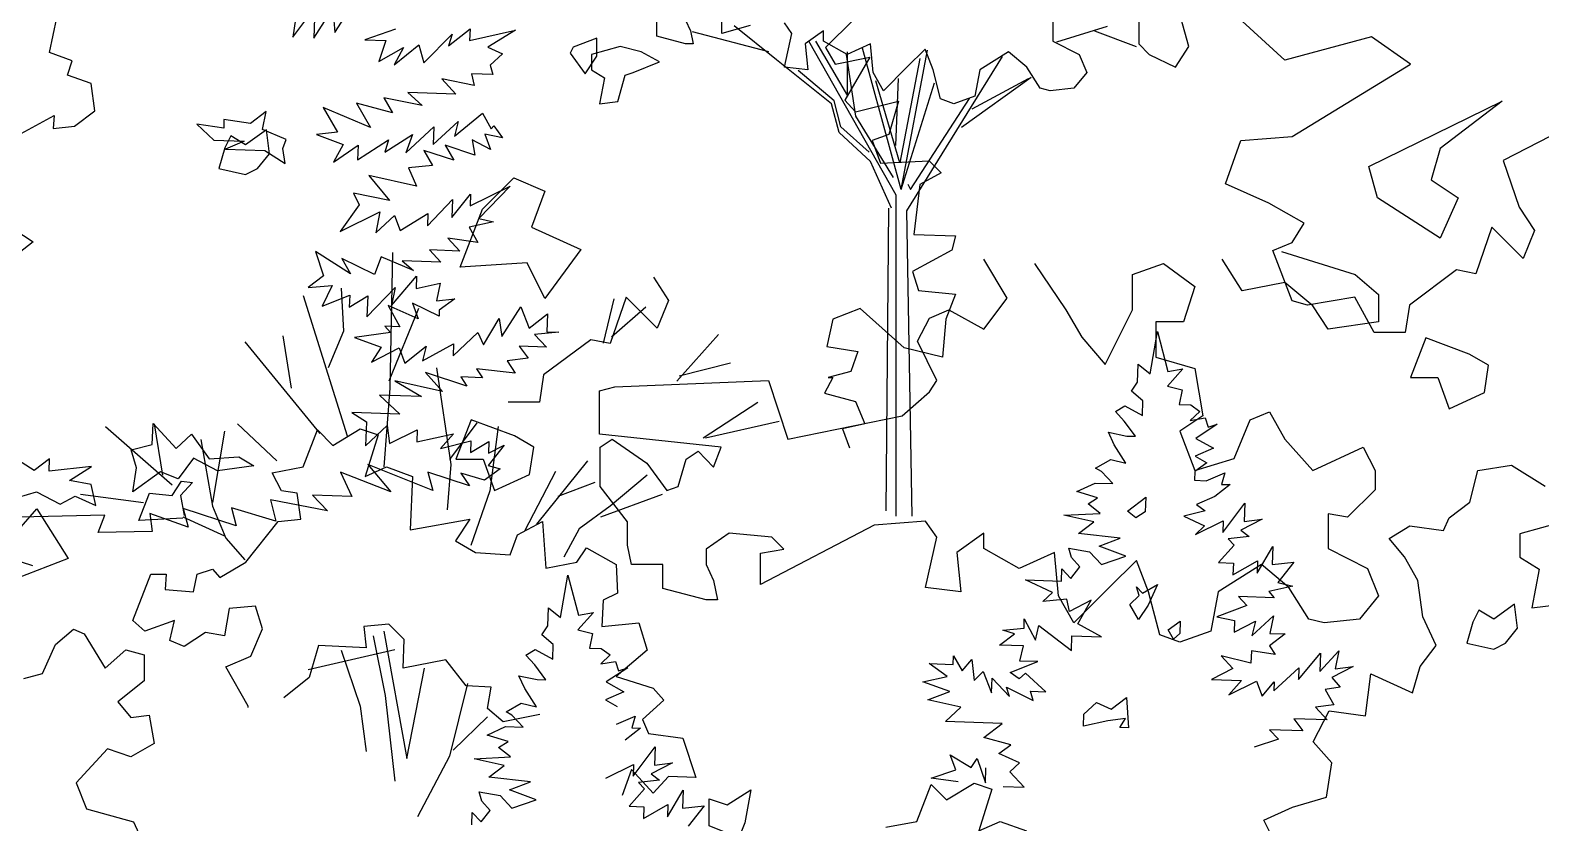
# Model space of a CAD drawing. Header units: inches. Extents: x -11 to 128, y 7 to 56.
# Drawn here: x 37.877 to 38.478, y 23.254 to 23.569 of the extents above; entities that cross this region are included whole.
import ezdxf

# ---------------------------------------------------------------- set-up
doc = ezdxf.new("R2010")
doc.units = ezdxf.units.IN
doc.header["$MEASUREMENT"] = 0
doc.layers.add('CAY', color=94, linetype='Continuous')
doc.layers.add('CAY-3', color=61, linetype='Continuous')
picture_1 = doc.add_image_def('image1.jpg', size_in_pixel=(1680, 1093))

# ---------------------------------------------------------------- blocks, each defined once
blk = doc.blocks.new('A$C76451831')
at = {"layer": 'CAY'}
for p, q in [((5943, 1269.4), (5949.7, 1306.8)), ((5949.7, 1306.8), (5958.9, 1271.5)), ((5931.9, 1262.1), (5932.4, 1277.9)), ((5932.4, 1277.9), (5943, 1269.4)), ((5972.1, 1273.8), (5958.5, 1258.4)), ((5958.9, 1271.5), (5972.1, 1273.8)), ((5926.6, 1254.1), (5931.9, 1262.1)), ((5958.5, 1258.4), (5971.5, 1255.2)), ((5936.7, 1245.6), (5926.6, 1254.1)), ((5936.3, 1232.4), (5936.7, 1245.6)), ((5971.5, 1255.2), (5968.8, 1242.2)), ((5912.4, 1236), (5920.7, 1241.1)), ((5920.2, 1227.6), (5912.4, 1236)), ((5920.7, 1241.1), (5936.3, 1232.4)), ((5968.8, 1242.2), (5979.2, 1241.8)), ((5987.1, 1236.1), (5978.7, 1228.2)), ((5979.2, 1241.8), (5987.1, 1236.1)), ((5192.6, 1187), (5205.3, 1219.7)), ((5205.3, 1219.7), (5219, 1206)), ((5219, 1206), (5243.2, 1220.8)), ((5243.2, 1220.8), (5259.1, 1215.5)), ((5930.2, 1214.1), (5920.2, 1227.6)), ((5978.7, 1228.2), (5991.9, 1230.5)), ((6002.6, 1224.7), (5983.6, 1212.2)), ((5991.9, 1230.5), (5994.4, 1222.3)), ((5994.4, 1222.3), (6002.6, 1224.7)), ((5259.1, 1215.5), (5247.5, 1178.6)), ((5906.3, 1217.6), (5922.5, 1214.3)), ((5911.3, 1206.6), (5906.3, 1217.6)), ((5921.6, 1190.3), (5911.3, 1206.6)), ((5922.5, 1214.3), (5930.2, 1214.1)), ((5983.6, 1212.2), (5999.1, 1203.5)), ((5894.8, 1185.8), (5908.2, 1193.5)), ((5908.2, 1193.5), (5921.6, 1190.3)), ((5999.1, 1203.5), (5983, 1196.4)), ((5983, 1196.4), (5993.3, 1190.6)), ((5165.2, 1181.8), (5192.6, 1187)), ((5173.6, 1165.9), (5165.2, 1181.8)), ((5247.5, 1178.6), (5266.4, 1187)), ((5266.4, 1187), (5289.7, 1178.6)), ((5289.7, 1178.6), (5287.5, 1131.1)), ((5900.1, 1182.9), (5894.8, 1185.8)), ((5910.1, 1172.2), (5900.1, 1182.9)), ((5982.6, 1182.8), (5982.3, 1175.1)), ((5993.3, 1190.6), (5982.6, 1182.8)), ((5992.7, 1174.7), (6009.3, 1181.8)), ((6009.3, 1181.8), (6006.2, 1171.5)), ((5187.3, 1163.8), (5173.6, 1165.9)), ((5878.2, 1165.1), (5894.3, 1172.7)), ((5896.6, 1159.5), (5878.2, 1165.1)), ((5894.3, 1172.7), (5910.1, 1172.2)), ((5982.3, 1175.1), (5992.7, 1174.7)), ((6013.9, 1171.3), (6000.4, 1160.8)), ((6006.2, 1171.5), (6013.9, 1171.3)), ((5190.5, 1140.6), (5187.3, 1163.8)), ((5888.2, 1154.3), (5896.6, 1159.5)), ((5898.8, 1145.8), (5888.2, 1154.3)), ((6000.4, 1160.8), (5984.3, 1153.7)), ((5984.3, 1153.7), (5991.8, 1148)), ((6007.4, 1128.9), (6026.9, 1154.9)), ((6026.9, 1154.9), (6026.3, 1138.6)), ((4942.9, 1133.8), (4956.7, 1149.9)), ((4956.7, 1149.9), (4984.6, 1105.9)), ((5142, 1102.7), (5170.5, 1138.5)), ((5170.5, 1138.5), (5190.5, 1140.6)), ((5287.5, 1131.1), (5340.3, 1140.6)), ((5340.3, 1140.6), (5327.6, 1121.6)), ((5382.5, 1126.9), (5404.6, 1138.5)), ((5404.6, 1138.5), (5407.8, 1097.4)), ((5866.6, 1144.2), (5898.8, 1145.8)), ((5893.1, 1138.3), (5866.6, 1144.2)), ((5879.6, 1127.9), (5893.1, 1138.3)), ((5991.8, 1148), (5973, 1143.2)), ((5973, 1143.2), (5991.3, 1134.9)), ((5983.3, 1127), (6007.8, 1139.3)), ((6007.8, 1139.3), (6007.4, 1128.9)), ((6042.3, 1140.8), (6023.3, 1131)), ((6026.3, 1138.6), (6042.3, 1140.8)), ((5376.1, 1109), (5382.5, 1126.9)), ((5916.6, 1123.9), (5879.6, 1127.9)), ((5991.3, 1134.9), (5983.3, 1127)), ((6030.9, 1125.3), (6012.2, 1123.3)), ((6023.3, 1131), (6030.9, 1125.3)), ((5327.6, 1121.6), (5345.5, 1111.1)), ((5345.5, 1111.1), (5376.1, 1109)), ((5435.2, 1102.7), (5443.6, 1115.3)), ((5443.6, 1115.3), (5470, 1100.6)), ((5871, 1115), (5889.4, 1111.7)), ((5873.4, 1106.8), (5871, 1115)), ((5889.4, 1111.7), (5899.9, 1100.4)), ((5897.8, 1116.8), (5916.6, 1123.9)), ((5921.5, 1107.8), (5897.8, 1116.8)), ((6017.4, 1117.6), (6003.8, 1102.2)), ((6012.2, 1123.3), (6017.4, 1117.6)), ((6037.9, 1092.9), (6051.8, 1116.4)), ((6051.8, 1116.4), (6051.3, 1100.6)), ((4984.6, 1105.9), (4929.6, 1084.7)), ((5118.8, 1089), (5142, 1102.7)), ((5407.8, 1097.4), (5435.2, 1102.7)), ((5470, 1100.6), (5471.1, 1075.2)), ((5872.8, 1088.2), (5880.8, 1098.4)), ((5880.8, 1098.4), (5873.4, 1106.8)), ((5899.9, 1100.4), (5921.5, 1107.8)), ((6003.8, 1102.2), (6016.9, 1101.8)), ((6016.5, 1091.4), (6038.3, 1103.8)), ((6016.9, 1101.8), (6016.5, 1091.4)), ((6038.3, 1103.8), (6037.9, 1092.9)), ((6051.3, 1100.6), (6070.4, 1102.6)), ((6070.4, 1102.6), (6056.2, 1084.5)), ((5057.6, 1092.1), (5071.3, 1092.1)), ((5071.3, 1092.1), (5070.3, 1078.4)), ((5095.6, 1076.3), (5098.8, 1092.1)), ((5098.8, 1092.1), (5112.5, 1096.3)), ((5112.5, 1096.3), (5118.8, 1089)), ((5420.6, 1053.6), (5427.3, 1091)), ((5427.3, 1091), (5436.5, 1055.8)), ((5856.5, 1075.7), (5832.8, 1086.9)), ((5832.8, 1086.9), (5864.5, 1085.8)), ((5864.5, 1085.8), (5864.9, 1096.7)), ((5864.9, 1096.7), (5872.8, 1088.2)), ((6056.2, 1084.5), (6069.6, 1081.4)), ((5070.3, 1078.4), (5095.6, 1076.3)), ((5471.1, 1075.2), (5458.4, 1068.9)), ((5848, 1067.8), (5856.5, 1075.7)), ((6053, 1071.1), (6021.3, 1072.2)), ((6021.3, 1072.2), (6028.7, 1064.2)), ((6069.6, 1081.4), (6048.2, 1076.7)), ((6048.2, 1076.7), (6053, 1071.1)), ((5409.5, 1046.3), (5410, 1062.2)), ((5410, 1062.2), (5420.6, 1053.6)), ((5449.8, 1058.1), (5436.1, 1042.7)), ((5436.5, 1055.8), (5449.8, 1058.1)), ((5458.4, 1068.9), (5457.3, 1045.7)), ((5869.4, 1069.8), (5848, 1067.8)), ((5871.7, 1058.8), (5869.4, 1069.8)), ((5890.7, 1069), (5871.7, 1058.8)), ((5879.1, 1048.1), (5890.7, 1069)), ((6028.7, 1064.2), (6002.1, 1054.3)), ((5268.6, 1047.8), (5246.4, 1045.7)), ((5246.4, 1045.7), (5248.5, 1026.7)), ((5282.3, 1034.1), (5268.6, 1047.8)), ((5404.2, 1038.3), (5409.5, 1046.3)), ((5457.3, 1045.7), (5490, 1048.9)), ((5490, 1048.9), (5497.4, 1024.6)), ((5812.7, 1042.3), (5831.4, 1044.3)), ((5831.4, 1044.3), (5831.6, 1052.5)), ((5831.6, 1052.5), (5841.4, 1033.6)), ((5841.4, 1033.6), (5844.6, 1046.6)), ((5844.6, 1046.6), (5873.3, 1024.3)), ((5900, 1036.5), (5879.1, 1048.1)), ((6002.1, 1054.3), (6017.8, 1051)), ((6017.8, 1051), (6017.5, 1040.6)), ((6017.5, 1040.6), (6036.4, 1050.3)), ((6033.2, 1037.3), (6052.4, 1055.2)), ((6036.4, 1050.3), (6033.2, 1037.3)), ((6052.4, 1055.2), (6049.1, 1039.5)), ((4973.2, 1029.6), (4989.3, 1043.4)), ((4989.3, 1043.4), (4998.7, 1039.1)), ((4998.7, 1039.1), (5017.2, 1008.8)), ((5281.2, 1008.8), (5282.3, 1034.1)), ((5414.3, 1029.8), (5404.2, 1038.3)), ((5436.1, 1042.7), (5449.1, 1039.5)), ((5449.1, 1039.5), (5446.4, 1026.4)), ((5809.5, 1029.2), (5823, 1039.2)), ((5823, 1039.2), (5812.7, 1042.3)), ((5873.3, 1024.3), (5873.7, 1037.4)), ((5873.7, 1037.4), (5900, 1036.5)), ((6062.7, 1039), (6048.8, 1028.6)), ((6049.1, 1039.5), (6062.7, 1039)), ((4961.8, 1004.1), (4973.2, 1029.6)), ((5017.2, 1008.8), (5035.7, 1024.9)), ((5035.7, 1024.9), (5051.8, 1020.6)), ((5051.8, 1020.6), (5051.8, 997.4)), ((5273.8, 1025), (5197.2, 1007.3)), ((5206.3, 1028.8), (5197.9, 1000.4)), ((5248.5, 1026.7), (5206.3, 1028.8)), ((5390, 1020.2), (5398.3, 1025.4)), ((5397.8, 1011.8), (5390, 1020.2)), ((5398.3, 1025.4), (5413.9, 1016.7)), ((5413.9, 1016.7), (5414.3, 1029.8)), ((5446.4, 1026.4), (5456.8, 1026.1)), ((5464.8, 1020.4), (5456.3, 1012.5)), ((5456.8, 1026.1), (5464.8, 1020.4)), ((5497.4, 1024.6), (5470, 1001.4)), ((5768.6, 1012.1), (5768.9, 1019.8)), ((5768.9, 1019.8), (5776.6, 1006.4)), ((5830.8, 1028.5), (5809.5, 1029.2)), ((5827.6, 1015), (5830.8, 1028.5)), ((6005.9, 1019.7), (6016.3, 1008.4)), ((6032.4, 1013.3), (6005.9, 1019.7)), ((6032.8, 1024.2), (6032.4, 1013.3)), ((6053.9, 1020.7), (6032.8, 1024.2)), ((6048.8, 1028.6), (6053.9, 1020.7)), ((6074.5, 998.7), (6093.9, 1022)), ((6093.3, 1005.7), (6110.2, 1024.2)), ((6093.9, 1022), (6093.3, 1005.7)), ((6110.2, 1024.2), (6107, 1008)), ((4945.3, 999.7), (4961.8, 1004.1)), ((5319.2, 1016.2), (5281.2, 1008.8)), ((5337.1, 993), (5319.2, 1016.2)), ((5407.8, 998.3), (5397.8, 1011.8)), ((5456.3, 1012.5), (5469.5, 1014.7)), ((5480.2, 1008.9), (5461.2, 996.5)), ((5469.5, 1014.7), (5472, 1006.5)), ((5472, 1006.5), (5480.2, 1008.9)), ((5747.3, 1012.8), (5768.6, 1012.1)), ((5763.2, 1001.4), (5747.3, 1012.8)), ((5776.6, 1006.4), (5785.1, 1016.5)), ((5785.1, 1016.5), (5787.1, 997.8)), ((5787.1, 997.8), (5795.1, 1005.7)), ((5795.1, 1005.7), (5802.6, 986.9)), ((5819.1, 1004.9), (5843.5, 1014.5)), ((5827.1, 999.2), (5819.1, 1004.9)), ((5832.7, 1004.4), (5827.1, 999.2)), ((5843.5, 1014.5), (5827.6, 1015)), ((5850.7, 987.9), (5832.7, 1004.4)), ((6016.3, 1008.4), (5997.4, 998.7)), ((6052.8, 988.6), (6074.8, 1009.1)), ((6074.8, 1009.1), (6074.5, 998.7)), ((6122.9, 1010.1), (6104, 1000.4)), ((6107, 1008), (6122.9, 1010.1)), ((5051.8, 997.4), (5028.6, 978.9)), ((5197.9, 1000.4), (5175.7, 982.4)), ((5359.3, 991.9), (5337.1, 993)), ((5356.1, 972.9), (5359.3, 991.9)), ((5389, 990.8), (5383.9, 1001.9)), ((5383.9, 1001.9), (5400.1, 998.6)), ((5399.3, 974.6), (5389, 990.8)), ((5400.1, 998.6), (5407.8, 998.3)), ((5461.2, 996.5), (5476.8, 987.8)), ((5470, 1001.4), (5502.7, 990.9)), ((5502.7, 990.9), (5512.2, 980.3)), ((5741.8, 996.7), (5763.2, 1001.4)), ((5765.5, 988.2), (5741.8, 996.7)), ((5802.6, 986.9), (5803.1, 1000)), ((5803.1, 1000), (5818.4, 983.6)), ((5818.4, 983.6), (5815.9, 991.8)), ((5815.9, 991.8), (5839.5, 980.1)), ((5997.4, 998.7), (6024.1, 997.7)), ((6024.1, 997.7), (6012.8, 985)), ((6012.8, 985), (6037.3, 997.3)), ((6037.3, 997.3), (6042.2, 983.9)), ((6042.2, 983.9), (6053.1, 996.7)), ((6053.1, 996.7), (6052.8, 988.6)), ((6111.4, 992), (6098.2, 989.7)), ((6104, 1000.4), (6111.4, 992)), ((5028.6, 978.9), (5040, 965.1)), ((5372.4, 970.1), (5385.8, 977.8)), ((5385.8, 977.8), (5399.3, 974.6)), ((5476.8, 987.8), (5460.6, 980.6)), ((5460.6, 980.6), (5470.9, 974.8)), ((5512.2, 980.3), (5493.2, 963.4)), ((5746.2, 980.7), (5765.5, 988.2)), ((5775.4, 974.2), (5746.2, 980.7)), ((5839.5, 980.1), (5837.1, 988.4)), ((5837.1, 988.4), (5850.7, 987.9)), ((6098.2, 989.7), (6105.9, 976.3)), ((5040, 965.1), (5056.1, 967.1)), ((5056.1, 967.1), (5060.8, 941.9)), ((5369.8, 961.3), (5356.1, 972.9)), ((5402.5, 967.7), (5369.8, 961.3)), ((5377.7, 967.2), (5372.4, 970.1)), ((5387.7, 956.4), (5377.7, 967.2)), ((5470.3, 959), (5486.9, 966.1)), ((5486.9, 966.1), (5483.8, 955.8)), ((5761.9, 961.5), (5775.4, 974.2)), ((6070.5, 963.9), (6078.3, 953.2)), ((6099.9, 962.9), (6070.5, 963.9)), ((6105.9, 976.3), (6089.5, 974.1)), ((6089.5, 974.1), (6099.9, 962.9)), ((5355.8, 949.4), (5371.9, 957)), ((5371.9, 957), (5387.7, 956.4)), ((5491.5, 955.5), (5478, 945.1)), ((5483.8, 955.8), (5491.5, 955.5)), ((5493.2, 963.4), (5498.5, 950.8)), ((5498.5, 950.8), (5529.1, 946.6)), ((5812.1, 959.8), (5761.9, 961.5)), ((5795.8, 947.2), (5812.1, 959.8)), ((6078.3, 953.2), (6048.9, 954.2)), ((6048.9, 954.2), (6056.8, 945.8)), ((5019.2, 937.2), (4991.7, 907.3)), ((5040, 930.1), (5019.2, 937.2)), ((5060.8, 941.9), (5040, 930.1)), ((5374.2, 943.7), (5355.8, 949.4)), ((5365.8, 938.6), (5374.2, 943.7)), ((5376.4, 930.1), (5365.8, 938.6)), ((5485, 913.1), (5504.5, 939.2)), ((5504.5, 939.2), (5503.9, 922.9)), ((5529.1, 946.6), (5540.7, 911.8)), ((5819.6, 940.9), (5795.8, 947.2)), ((5808.9, 933.2), (5819.6, 940.9)), ((6056.8, 945.8), (6035.2, 938.9)), ((5344.2, 928.5), (5376.4, 930.1)), ((5370.7, 922.5), (5344.2, 928.5)), ((5460.9, 911.2), (5485.4, 923.5)), ((5485.4, 923.5), (5485, 913.1)), ((5519.9, 925), (5501, 915.3)), ((5503.9, 922.9), (5519.9, 925)), ((5770.8, 918.6), (5765.8, 931.9)), ((5765.8, 931.9), (5784.4, 920.9)), ((5784.4, 920.9), (5789.7, 928.8)), ((5789.7, 928.8), (5797.1, 907.3)), ((5827.2, 924.8), (5808.9, 933.2)), ((5818.7, 916.9), (5827.2, 924.8)), ((5357.2, 912.1), (5370.7, 922.5)), ((5394.2, 908.1), (5357.2, 912.1)), ((5483.7, 919.1), (5475.3, 895.9)), ((5502.7, 898.1), (5483.7, 919.1)), ((5501, 915.3), (5508.5, 909.6)), ((5516.4, 912.8), (5502.7, 898.1)), ((5540.7, 911.8), (5516.4, 912.8)), ((5749.2, 911.2), (5770.8, 918.6)), ((5773.1, 908.1), (5749.2, 911.2)), ((5797.1, 907.3), (5797.6, 920.4)), ((5831.4, 903.4), (5818.7, 916.9)), ((4991.7, 907.3), (5000.7, 884.1)), ((5351, 891), (5348.6, 899.3)), ((5348.6, 899.3), (5367.1, 895.9)), ((5375.4, 901.1), (5394.2, 908.1)), ((5399.1, 892.1), (5375.4, 901.1)), ((5495.1, 901.9), (5481.4, 886.5)), ((5508.5, 909.6), (5489.8, 907.5)), ((5489.8, 907.5), (5495.1, 901.9)), ((5515.5, 877.1), (5529.5, 900.7)), ((5529.5, 900.7), (5528.9, 884.8)), ((5812.9, 904), (5831.4, 903.4)), ((5000.7, 884.1), (5042.4, 872.7)), ((5358.4, 882.6), (5351, 891)), ((5367.1, 895.9), (5377.5, 884.7)), ((5377.5, 884.7), (5399.1, 892.1)), ((5481.4, 886.5), (5494.5, 886)), ((5494.1, 875.6), (5515.9, 888)), ((5494.5, 886), (5494.1, 875.6)), ((5515.9, 888), (5515.5, 877.1)), ((5528.9, 884.8), (5548, 886.9)), ((5548, 886.9), (5533.8, 868.8)), ((5042.4, 872.7), (5051.8, 851.9)), ((5342.1, 870.1), (5342.5, 880.9)), ((5342.5, 880.9), (5350.4, 872.5)), ((5350.4, 872.5), (5358.4, 882.6)), ((2034.5, 546.7), (1966.9, 564.4)), ((2041.2, 539.6), (2003.7, 569.7)), ((2289.6, 555.4), (2334.4, 569.5)), ((2323, 565.2), (2360, 551.4)), ((2147.3, 419.7), (2069.9, 556)), ((2075.8, 556.2), (2104.1, 507.8)), ((2151.6, 424.8), (2117.3, 549.9)), ((2089.9, 500.7), (2041.2, 539.6)), ((2102.9, 544.4), (2111.2, 489.7)), ((2104.1, 507.8), (2104.1, 546.7)), ((2168.2, 540.8), (2150.5, 448.4)), ((2151.6, 424.8), (2175, 548.1)), ((2156.8, 405.9), (2241.3, 542.4)), ((2092.3, 503.1), (2060.4, 530.2)), ((2146.9, 463.7), (2149.3, 523.1)), ((2205.1, 479.9), (2266.8, 524.3)), ((2214.5, 496), (2264.5, 523.1)), ((2150.5, 448.4), (2129.2, 520.8)), ((2151.6, 424.8), (2181.2, 519.2)), ((2096.6, 475.1), (2089.9, 500.7)), ((2098.2, 480.3), (2092.3, 503.1)), ((2159.9, 424.8), (2212.2, 505.4)), ((2111.2, 489.7), (2144.6, 435.4)), ((2124.5, 449.6), (2096.6, 475.1)), ((2123.3, 457.8), (2098.2, 480.3)), ((2143, 408.3), (2124.5, 449.6)), ((2157.5, 429.5), (2159.9, 424.8)), ((2147.3, 135.4), (2147.3, 419.7)), ((2138.3, 140.1), (2140.6, 408.3)), ((2161.5, 135.4), (2156.8, 405.9))]:
    blk.add_line(p, q, dxfattribs=at)
for points in [[(4953.2, 1099.5), (4933.2, 1105.8)], [(4942.7, 1482.3), (4972.2, 1498.2), (4971.1, 1486.6), (4990.1, 1488.7), (5008, 1502.4), (5004.9, 1526.6), (4983.8, 1534), (4988, 1546.7), (4968, 1554.1), (4974.3, 1584.7)], [(5680.9, 1583.6), (5655.6, 1558.3), (5664.1, 1543.5), (5694.7, 1549.8), (5672.5, 1511.9), (5682, 1501.3), (5720, 1510.8), (5711.5, 1481.3), (5696.8, 1476), (5704.1, 1456), (5747.4, 1458.1), (5757.9, 1447.5), (5738.9, 1437), (5733.7, 1392.7), (5770.6, 1391.6), (5767.4, 1379), (5732.6, 1360), (5737.9, 1343.1), (5770.6, 1340), (5762.2, 1317.8), (5759, 1284.1), (5725.2, 1292.5), (5686.2, 1327.3), (5662, 1317.8), (5656.7, 1293.6), (5684.1, 1289.3), (5677.8, 1271.4), (5657.7, 1266.1), (5662, 1266.1), (5654.6, 1252.4), (5682, 1245), (5690.4, 1225), (5670.4, 1220.8), (5676.7, 1203.9)], [(5271.7, 1376.9), (5269.6, 1256.6), (5264.3, 1187)], [(5192.6, 1338.9), (5231.6, 1214.5)], [(5226.4, 1345.2), (5228.5, 1307.3), (5214.8, 1274.6)], [(5294.9, 1327.3), (5268.6, 1263)], [(5467.9, 1335.7), (5458.4, 1296.7)], [(5496.4, 1328.4), (5465.8, 1302)], [(5174.7, 1303.1), (5182.1, 1256.6)], [(5560.7, 1304.1), (5523.8, 1263)], [(5140.9, 1297.8), (5207.4, 1216.6)], [(5310.7, 1274.6), (5323.4, 1189.1), (5320.2, 1149.1)], [(5571.3, 1278.8), (5525.9, 1267.2)], [(5595.5, 1244), (5547, 1212.3)], [(5017.5, 1222.9), (5076.6, 1171.2)], [(5060.8, 1225), (5068.2, 1179.7)], [(5123, 1218.7), (5112.5, 1155.4)], [(5134.6, 1225), (5169.4, 1192.3)], [(5346.6, 1226.1), (5322.3, 1193.4)], [(5365.6, 1222.9), (5358.2, 1165.9), (5341.3, 1117.4)], [(5614.5, 1227.1), (5549.1, 1212.3)], [(1616.2, 583.4), (1612.6, 559.5), (1632.1, 585.5), (1631.2, 558.8), (1648, 585), (1649.9, 563.6), (1669.6, 594.7)], [(1703.5, 566.7), (1676.5, 557.2), (1695, 556.6), (1688.9, 538.2), (1710.7, 550.6), (1702.4, 535), (1724.3, 552.8), (1728.8, 536.8), (1753.7, 562.3), (1750.6, 551.9), (1769.7, 567.1), (1769.3, 556.7), (1810, 565.7), (1785.4, 550.7), (1798.4, 544.8), (1787.6, 534.8), (1790, 526.5), (1771, 527.2), (1773.4, 516.7), (1744.6, 522.7), (1757.2, 509.1), (1714.7, 510.6), (1727.4, 499.2), (1693.2, 505.9), (1700.9, 492.5), (1669.1, 501.3), (1681.4, 479.5), (1639.5, 497.3), (1652.3, 475.6), (1633.6, 473.5), (1657.4, 464.5), (1648.7, 449), (1670.5, 464.1), (1670, 450.9), (1697.4, 468.6), (1694.3, 457.8), (1718.8, 473.3), (1712.8, 457.1), (1737.7, 480.3), (1737.1, 464.5), (1759.1, 485), (1755.9, 472), (1780.7, 492.4), (1788.3, 478.5), (1790.7, 481.2), (1798.5, 470.5), (1782.7, 473.7), (1787.7, 460), (1771.7, 468.7), (1773.9, 455), (1747.5, 464.1), (1755.2, 450.7), (1728.8, 459.3), (1736.5, 445.9), (1715.1, 443.9), (1722.2, 427.8), (1680, 437), (1698.2, 415), (1666.3, 421.6), (1671.3, 411), (1654.7, 387.5), (1689.7, 404.9), (1686.3, 386.4), (1702.7, 401.7), (1707.7, 388.4), (1732.3, 403.4), (1731.9, 392.6), (1754, 415.8), (1753.4, 400), (1770, 420.7), (1769.7, 410.3), (1805.2, 427.6), (1777.4, 399.1), (1790.4, 396), (1769, 391.3), (1776.7, 377.8), (1750.1, 381.5), (1760.6, 370.2), (1733.8, 371.2), (1743.9, 360.4), (1709.5, 361.6), (1719.6, 353.1), (1691, 365), (1685, 349.3), (1656.1, 363.5), (1663.8, 350.1), (1632.7, 369.7), (1639.7, 348.2), (1626.2, 337.8), (1647.6, 339.7), (1638.8, 321.5), (1663.1, 331), (1662.7, 320.6), (1679, 330.5), (1678.3, 311.9), (1703.2, 337.8), (1700, 322), (1722.2, 348), (1721.8, 337.1), (1743.2, 341.8), (1740, 326.1), (1756.3, 327.8), (1742.4, 317.8), (1742.2, 312.4), (1718.6, 324.1), (1723.6, 310.3), (1697.2, 322.1), (1707.5, 303.2), (1694.3, 303.7), (1699.1, 298), (1667.2, 293.7), (1691, 285.2), (1682.3, 271.9), (1706.8, 284.6), (1711.8, 270.9), (1730.9, 286.1), (1727.7, 273), (1755, 287.9), (1754.6, 277.5), (1776.6, 298.1), (1781.7, 287), (1795.6, 310.5), (1797.8, 294.6), (1814.6, 320.8), (1822.1, 301.9), (1838.4, 314.5), (1837.8, 298.6), (1848.2, 298.3), (1826.8, 296.3), (1837.3, 285.1), (1813.3, 285.9), (1821.1, 275.2), (1802.5, 273.1), (1809.8, 262), (1775.5, 265.9), (1780.6, 258), (1761.6, 258.7), (1766.8, 250.4), (1730.1, 262.5), (1745.3, 245.7), (1703.1, 255.3), (1726.6, 241.3), (1689.5, 242.6), (1707.5, 225.7), (1664.9, 227.2), (1677.8, 219), (1677, 197.7), (1696.2, 215.6), (1698.4, 199.7), (1722.9, 212), (1722.5, 201.1), (1754.9, 208.2), (1743.6, 195.4), (1770.5, 202.2), (1770.2, 191.8), (1786.4, 201.6), (1786, 191.2), (1799.9, 198.4), (1785.6, 180.3), (1796.4, 177.2), (1782.5, 167.3), (1761.4, 173.5), (1769.1, 162.3), (1732.4, 174.5), (1736.8, 158), (1679.2, 181.3), (1699.6, 157), (1654.9, 174.5), (1665, 152.8), (1630.2, 154), (1643.3, 140), (1592.9, 149.9), (1597.7, 131.1), (1558.2, 142.9), (1562.6, 126.9), (1515.6, 142.2), (1520, 125.7), (1486, 137.8), (1488.1, 121.8), (1440.1, 120.8), (1446.1, 136.4), (1358.1, 134.1)], [(5101.9, 1211.3), (5112.5, 1152.2), (5124.1, 1123.8), (5140.9, 1104.8)], [(5444.7, 1192.3), (5399.3, 1136.4)], [(5416.2, 1182.8), (5388.8, 1130.1)], [(5497.4, 1179.7), (5464.7, 1152.2), (5437.3, 1132.2), (5423.6, 1106.9)], [(5086.1, 1141.7), (5047.1, 1139.6), (5056.6, 1163.8), (5076.6, 1161.7), (5085, 1174.4), (5094.5, 1173.3), (5084, 1161.7), (5087.2, 1143.8)], [(5451, 1173.3), (5418.3, 1160.7)], [(4995.4, 1162.8), (5051.3, 1155.4)], [(5456.3, 1142.7), (5511.1, 1162.8)], [(5086.1, 1142.7), (5123, 1125.9)], [(5144.1, 974), (5144.1, 975), (5124.1, 1009.8), (5146.2, 1019.3), (5156.8, 1043.6), (5150.4, 1063.6), (5127.2, 1061.5), (5123, 1037.3), (5106.1, 1040.4), (5087.2, 1027.8), (5074.5, 1033.1), (5078.7, 1051), (5052.3, 1041.5), (5041.8, 1051), (5057.6, 1092.1)], [(5963.8, 1034.3), (5959.1, 1042.6), (5969.8, 1050.4), (5969.4, 1039.5), (5963.8, 1034.3)], [(5254.8, 1037.3), (5265.4, 984.5), (5273.8, 908.6)], [(5264.3, 1041.5), (5284.4, 928.6), (5300.2, 1008.8)], [(5226.4, 1024.6), (5243.2, 975), (5248.5, 935)], [(5338.2, 995.1), (5322.3, 930.7), (5293.9, 877)], [(5356.1, 965.6), (5325.5, 936)], [(1960.6, 574.6), (1964.9, 565.2), (1967.3, 553.8), (1960.6, 553.8), (1935.1, 560.5), (1935.1, 574.6)], [(2286.1, 576.6), (2286.1, 556.2), (2309.3, 544.4), (2316, 528.2), (2304.6, 514.5), (2283.7, 512.1), (2274.7, 514.5), (2262.9, 533), (2246.8, 546.7), (2221.2, 530.6), (2216.9, 507.4), (2198.4, 500.7), (2186.6, 505), (2179.9, 530.6), (2172.9, 549.1), (2156.8, 533), (2135.9, 512.1), (2126.9, 528.2), (2124.5, 553.8), (2103.7, 544.4), (2082.9, 556.2), (2082.9, 565.2), (2066.7, 553.8), (2069.1, 530.6), (2048.3, 533), (2054.9, 562.8), (2048.3, 572.3)], [(2018, 569.9), (1992.8, 562.8), (1992.8, 581.3)]]:
    blk.add_lwpolyline(points, dxfattribs=at)
for points in [[(5431.9, 1558.7), (5429.3, 1553.4), (5442.5, 1535), (5453, 1550.8), (5453, 1566.7)], [(5162.8, 1464.3), (5160.2, 1485.4), (5141.7, 1472.2), (5128.5, 1480.1), (5123.3, 1469.6), (5118, 1451.1), (5141.7, 1445.8), (5152.3, 1451.1)], [(5351.5, 1415.3), (5379.2, 1443), (5406.9, 1431.1), (5395, 1399.4), (5438.6, 1379.6), (5406.9, 1336.1), (5391, 1367.8), (5331.7, 1363.8)], [(5922.9, 1147.7), (5939.2, 1160.3), (5938.7, 1147.1), (5930.4, 1142)], [(5925, 1065.1), (5933.4, 1073), (5931, 1080.8), (5936.2, 1075.1), (5949.6, 1082.8), (5941.3, 1064.5), (5932.7, 1051.7)], [(5923.9, 955.9), (5916.2, 956.2), (5921.4, 964.1), (5905.5, 962), (5884.1, 957.3), (5884.4, 968.1), (5895.7, 978.2), (5908.6, 972.3), (5922.1, 982.7)], [(5552.4, 869.2), (5552.4, 892.9), (5568.2, 887.7), (5589.3, 900.9), (5584, 871.8), (5578.8, 858.6)], [(2392.2, 660), (2385.5, 671.4), (2369.4, 671.4), (2369.4, 643.8), (2352.9, 632), (2336.8, 636.8), (2343.9, 609.2), (2371.4, 606.9), (2380.8, 586), (2362.3, 574.6), (2362.3, 553.8), (2371.4, 544.4), (2394.6, 533), (2406.4, 551.4), (2399.3, 576.6), (2431.5, 583.7), (2445.3, 597.4), (2422.5, 613.6), (2415.4, 636.8), (2389.8, 630.1)], [(1603.8, 461), (1606.8, 469), (1585.8, 477.9), (1589, 493.7), (1575.1, 483.3), (1551.6, 486.8), (1551.4, 479.1), (1527.5, 482.7), (1542.8, 468.5), (1569.5, 467.6), (1553, 460.5), (1587.8, 459.2), (1606, 447.7)], [(1332, 374.8), (1332.4, 385.2), (1361.2, 379.2), (1356.8, 395.2), (1382.5, 378.5), (1366.1, 365.4), (1358.1, 368.4), (1331.6, 361.7), (1339.5, 369.1)], [(1474.2, 178.1), (1469.4, 194.1), (1488.1, 198.9), (1488.8, 217.4), (1509.3, 195.4), (1522.9, 208.1), (1538.4, 186.2), (1564.8, 188), (1578.1, 179.9), (1545.8, 175.6), (1524.8, 186.7), (1511.1, 168.6), (1495.4, 174.6), (1470.8, 156.9)], [(1809, 206.5), (1770.6, 220.7), (1757.1, 185.9), (1781.3, 185.9), (1791.3, 158.2), (1822.5, 172.3), (1826.1, 196.5)], [(1438.2, 144.9), (1433.9, 163.6), (1414.9, 167), (1434.4, 179.5), (1396.7, 175.3), (1397, 186.2), (1383.5, 175.8), (1365.4, 187.3), (1367.4, 168.6), (1335.2, 167), (1369.6, 152.2), (1385.6, 157.1), (1406.5, 146), (1419.9, 153.2)]]:
    blk.add_lwpolyline(points, close=True, dxfattribs=at)
at = {"layer": 'CAY-3'}
for p, q in [((2491.6, 539.1), (2453.9, 573.9)), ((2568.3, 559.8), (2491.6, 539.1)), ((2603, 535.6), (2568.3, 559.8)), ((2498.1, 471.6), (2603, 535.6)), ((2797, 507.9), (2685, 450.4)), ((2452.7, 468.1), (2498.1, 471.6)), ((2439.1, 429.8), (2452.7, 468.1)), ((2685, 450.4), (2699.2, 409.1)), ((2477.5, 412.7), (2439.1, 429.8)), ((2508.7, 395), (2477.5, 412.7)), ((2699.2, 409.1), (2712.7, 388.5)), ((2498.1, 377.9), (2508.7, 395)), ((2675.1, 391.3), (2660.8, 350.1)), ((2685, 381.4), (2675.1, 391.3)), ((2712.7, 388.5), (2702.7, 363.7)), ((2481, 370.8), (2498.1, 377.9)), ((2702.7, 363.7), (2685, 381.4)), ((2245.7, 328.6), (2225, 362.9)), ((2453.8, 335.1), (2436.1, 362.9)), ((2498.1, 326), (2481, 370.8)), ((2488.6, 369.9), (2554, 349.3)), ((2269.8, 359.3), (2297.6, 318)), ((2356.5, 349.3), (2384.2, 359.3)), ((2356.5, 318), (2356.5, 349.3)), ((2384.2, 359.3), (2411.9, 338.7)), ((2554, 349.3), (2574.7, 331.6)), ((2643.7, 353.7), (2601.9, 322.4)), ((2660.8, 350.1), (2643.7, 353.7)), ((1932.1, 347.2), (1945.6, 326.5)), ((2411.9, 338.7), (2401.9, 307.4)), ((2491.5, 342.2), (2453.8, 335.1)), ((2516.3, 321.6), (2491.5, 342.2)), ((1908, 329.4), (1893.8, 288.2)), ((1917.9, 319.4), (1908, 329.4)), ((1945.6, 326.5), (1935.6, 301.8)), ((2225, 300.9), (2245.7, 328.6)), ((2511.7, 322.4), (2498.1, 326)), ((2553.5, 329.5), (2511.7, 322.4)), ((2529.9, 300.9), (2516.3, 321.6)), ((2570.6, 298.2), (2553.5, 329.5)), ((2574.7, 331.6), (2574.7, 307.4)), ((2601.9, 322.4), (2598.3, 298.2)), ((1935.6, 301.8), (1917.9, 319.4)), ((2166.1, 290.3), (2176.7, 310.9)), ((2176.7, 310.9), (2193.8, 318)), ((2193.8, 318), (2225, 300.9)), ((2297.6, 318), (2311.7, 293.8)), ((2332.3, 269.7), (2356.5, 318)), ((2377.2, 307.4), (2377.2, 276.1)), ((2401.9, 307.4), (2377.2, 307.4)), ((2574.7, 307.4), (2529.9, 300.9)), ((2598.3, 298.2), (2570.6, 298.2)), ((1876.7, 291.7), (1834.8, 260.5)), ((1893.8, 288.2), (1876.7, 291.7)), ((2183.2, 255.5), (2166.1, 290.3)), ((2311.7, 293.8), (2332.3, 269.7)), ((2377.2, 276.1), (2411.9, 266.1)), ((1834.8, 260.5), (1831.3, 236.3)), ((1898, 249.9), (2034.2, 255.5)), ((2034.2, 255.5), (2051.3, 203.6)), ((2176.7, 245.5), (2183.2, 255.5)), ((2411.9, 266.1), (2419, 224.2)), ((1884.4, 246.4), (1898, 249.9)), ((1884.4, 208.1), (1884.4, 246.4)), ((2152.5, 224.2), (2176.7, 245.5)), ((1831.3, 236.3), (1803.5, 236.3)), ((2460.9, 220.7), (2478, 227.8)), ((2478, 227.8), (2491.5, 203.6)), ((2051.3, 203.6), (2152.5, 224.2)), ((2419, 224.2), (2398.4, 210.7)), ((2446.7, 186.5), (2460.9, 220.7)), ((1992.3, 196.5), (1884.4, 208.1)), ((1885, 196.5), (1895.6, 203.6)), ((1895.6, 203.6), (1926.3, 182.3)), ((2398.4, 210.7), (2411.9, 175.9)), ((2491.5, 203.6), (2516.3, 175.9)), ((1885, 161.7), (1885, 196.5)), ((1961.1, 185.9), (1971.7, 193)), ((1971.7, 193), (1985.3, 178.8)), ((1985.3, 178.8), (1992.3, 196.5)), ((2516.3, 175.9), (2561.1, 196.5)), ((2561.1, 196.5), (2571.7, 175.9)), ((1926.3, 182.3), (1944, 158.2)), ((1954, 161.7), (1961.1, 185.9)), ((2411.9, 175.9), (2446.7, 186.5)), ((2571.7, 175.9), (2571.7, 158.8)), ((1909.2, 130.4), (1885, 161.7)), ((1944, 158.2), (1954, 161.7)), ((2571.7, 158.8), (2547, 134.6)), ((2529.9, 137.5), (2529.9, 106.9)), ((2547, 134.6), (2529.9, 137.5)), ((1909.2, 109.8), (1909.2, 130.4)), ((2127.7, 127.5), (2027.1, 75)), ((2173.1, 131), (2127.7, 127.5)), ((2183.2, 116.9), (2173.1, 131)), ((1912.7, 92.7), (1909.2, 109.8)), ((1999.4, 120.4), (1978.8, 106.3)), ((2037.1, 116.9), (1999.4, 120.4)), ((2047.8, 106.3), (2037.1, 116.9)), ((2173.1, 72.1), (2183.2, 116.9)), ((2225, 120.4), (2200.9, 103.3)), ((2225, 106.9), (2225, 120.4)), ((1978.8, 106.3), (1978.8, 92.7)), ((2027.1, 102.7), (2047.8, 106.3)), ((2027.1, 75), (2027.1, 102.7)), ((2200.9, 103.3), (2204.4, 68.5)), ((2256.3, 89.2), (2225, 106.9)), ((2287.5, 103.3), (2256.3, 89.2)), ((2291.1, 65), (2287.5, 103.3)), ((2360.1, 96.2), (2335.9, 72.1)), ((2370.7, 68.5), (2360.1, 96.2)), ((2529.9, 106.9), (2564.7, 89.2)), ((1940.4, 92.7), (1912.7, 92.7)), ((1940.4, 71.5), (1940.4, 92.7)), ((1978.8, 92.7), (1985.3, 78.5)), ((2470.9, 92.7), (2432.6, 68.5)), ((2495.1, 72.1), (2470.9, 92.7)), ((2564.7, 89.2), (2574.7, 65)), ((1978.8, 61.4), (1940.4, 71.5)), ((1985.3, 78.5), (1988.8, 61.4)), ((2204.4, 68.5), (2173.1, 72.1)), ((2335.9, 72.1), (2304.6, 40.8)), ((2380.7, 30.2), (2370.7, 68.5)), ((2432.6, 68.5), (2426.1, 33.7)), ((2512.8, 44.3), (2495.1, 72.1)), ((1988.8, 61.4), (1978.8, 61.4)), ((2304.6, 40.8), (2291.1, 65)), ((2574.7, 65), (2557.6, 44.3)), ((2526.3, 40.8), (2512.8, 44.3)), ((2557.6, 44.3), (2526.3, 40.8)), ((2398.4, 23.7), (2380.7, 30.2)), ((2426.1, 33.7), (2398.4, 23.7))]:
    blk.add_line(p, q, dxfattribs=at)
for points in [[(6057.7, 846.3), (6043.9, 874.2), (6069.1, 885.6), (6099.4, 894.6), (6104.1, 924.9), (6087.6, 943.4), (6101.7, 970.9), (6134, 966.6), (6138.7, 1003.6), (6175.6, 987), (6182.3, 1010.2), (6196.5, 1028.7), (6184.7, 1054.3), (6180.3, 1086.5), (6168.5, 1107.4), (6154.8, 1123.5), (6173.3, 1134.9), (6203.1, 1130.6), (6207.9, 1142), (6226.3, 1155.7), (6233.4, 1183.7), (6263.3, 1188.4), (6293.2, 1169.9)], [(5709, 867.8), (5736.5, 873), (5749.1, 905.7), (5762.8, 892), (5787.1, 906.8), (5802.9, 901.5), (5791.3, 864.6), (5810.3, 873), (5833.5, 864.6)]]:
    blk.add_lwpolyline(points, dxfattribs=at)
for points in [[(6268.6, 1044.2), (6266, 1065.3), (6247.5, 1052.1), (6234.3, 1060.1), (6229, 1049.5), (6223.7, 1031), (6247.5, 1025.7), (6258, 1031)], [(1921.3, 546.7), (1902.8, 551.4), (1877.3, 544.4), (1877.3, 530.6), (1888.7, 523.5), (1884.3, 500.7), (1900.5, 502.7), (1907.1, 525.9), (1914.2, 528.2), (1937.4, 537.7)], [(2573.8, 417.4), (2565.9, 445.1), (2684, 503), (2629.2, 460.9), (2621.3, 433.2), (2645.1, 417.4), (2629.2, 381.7)], [(2654.9, 279), (2616.6, 293.2), (2603, 258.3), (2627.2, 258.3), (2637.2, 230.6), (2668.5, 244.8), (2672, 269)], [(2765.8, 123.3), (2738.1, 130.3), (2699.7, 119.7), (2699.7, 99.1), (2716.8, 88.5), (2710.4, 54.3), (2734.5, 57.2), (2744.6, 92), (2755.2, 95.5), (2790, 109.7)]]:
    blk.add_lwpolyline(points, close=True, dxfattribs=at)

msp = doc.modelspace()

# ---------------------------------------------------------------- block references
at = {"layer": 'CAY', "xscale": 0.0004489089019145984, "yscale": 0.0004489089019145984, "zscale": 0.0004489089019145984}
for p in [(37.25799, 23.31472), (35.655, 22.86225)]:
    msp.add_blockref('A$C76451831', p, dxfattribs=at)

# ---------------------------------------------------------------- pictures from other files: only their frames are drawn
image = msp.add_image(picture_1, insert=(12.49661, 7.37723), size_in_units=(74.4025, 48.40591))
image.dxf.flags = 6

doc.saveas('drawing.dxf')
